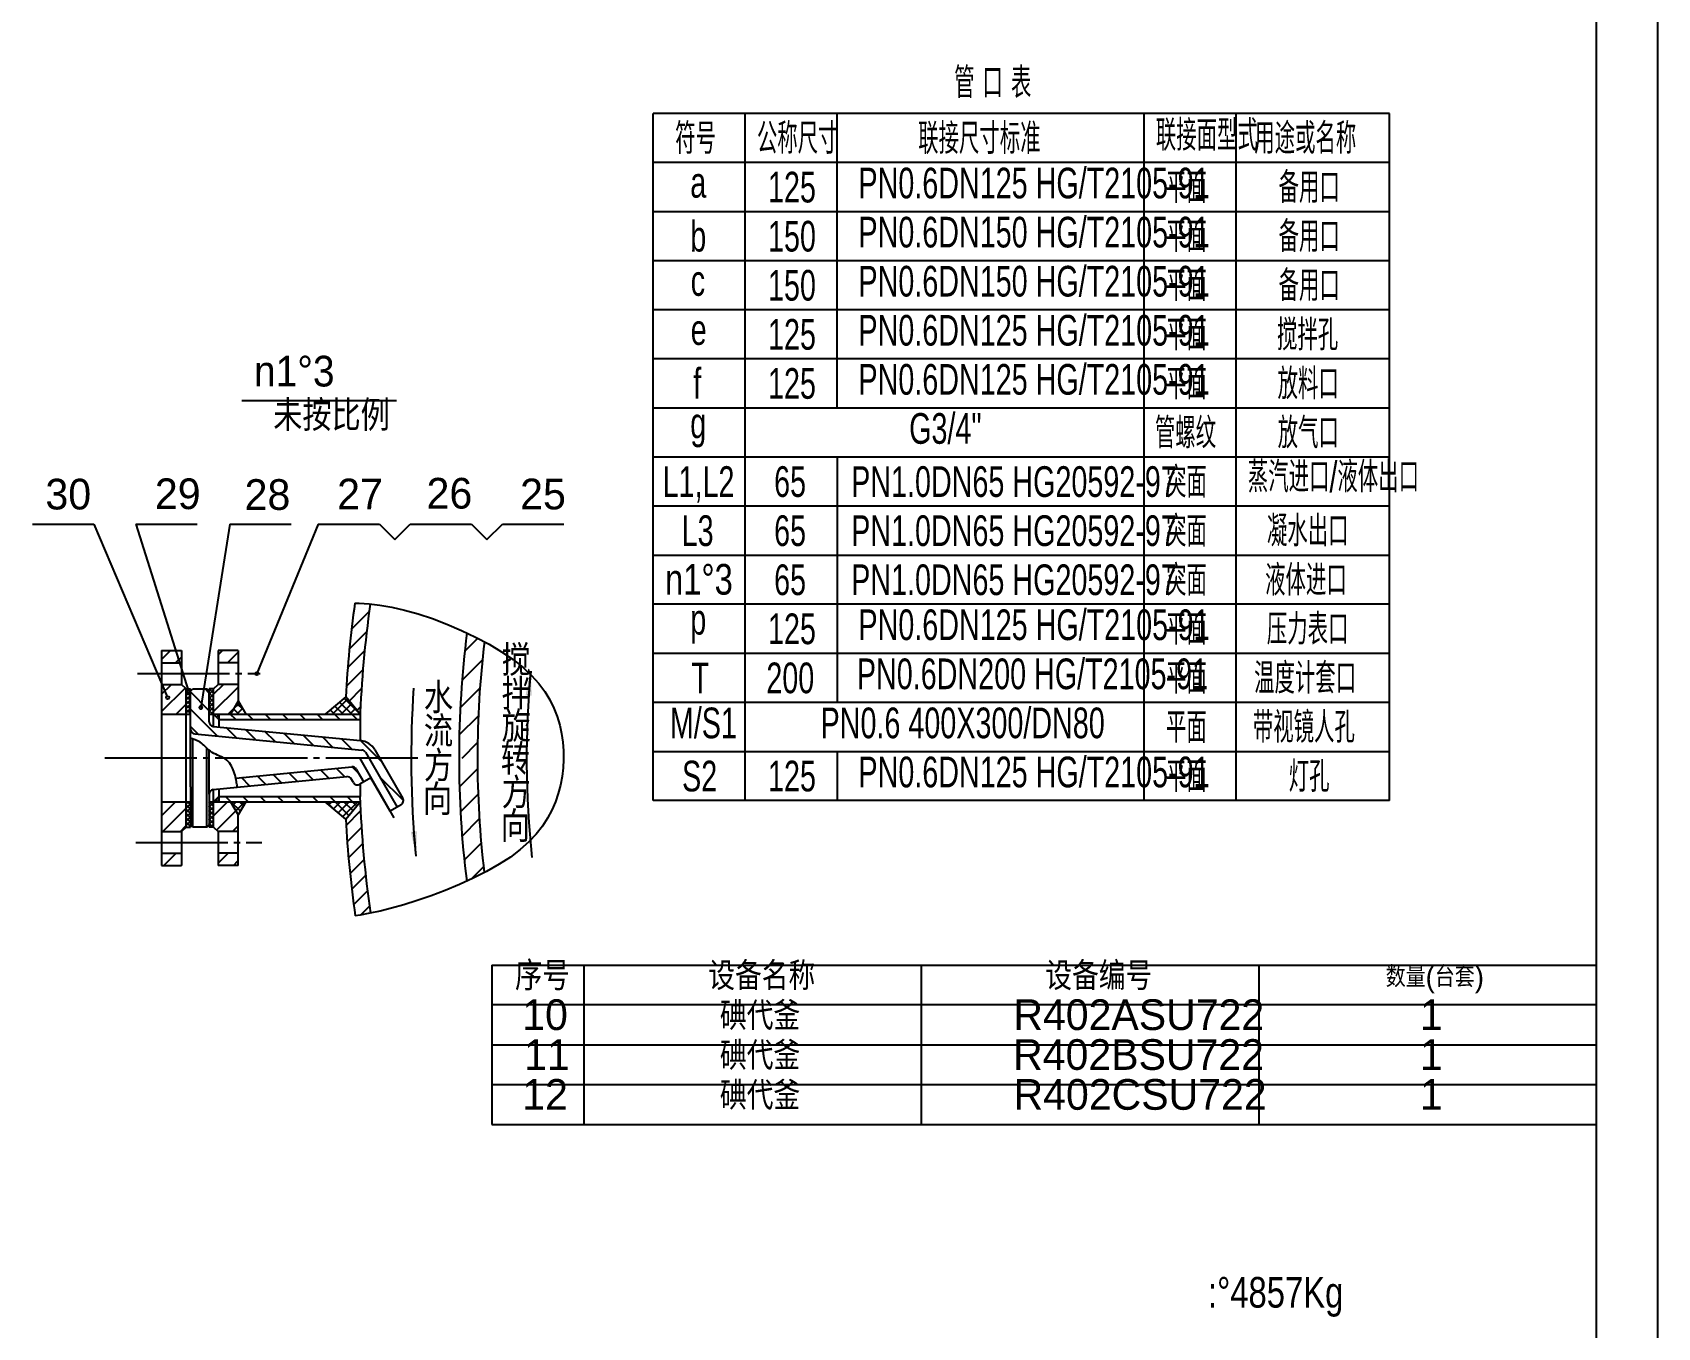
# Model space of a CAD drawing. Extents: x -33 to 561, y -220 to 621.
# Drawn here: x 296.4 to 561.2, y 102.6 to 313.7 of the extents above; entities that cross this region are included whole.
import ezdxf

# ---------------------------------------------------------------- set-up
doc = ezdxf.new("R2010")
doc.units = 0
doc.linetypes.add('DASHDOT', pattern=[18, 15, -1, 1, -1])
doc.layers.get('0').update_dxf_attribs({"linetype": 'CONTINUOUS'})
for name, color, linetype in [('1', 7, 'CONTINUOUS'), ('2', 94, 'DASHDOT'), ('5', 214, 'CONTINUOUS'), ('85', 7, 'CONTINUOUS')]:
    doc.layers.add(name, color=color, linetype=linetype)
doc.styles.add('STYLE1', font='cadt_en.shx', dxfattribs={"width": 0.799282, "bigfont": 'cadt_hz.shx'})
doc.styles.add('STYLE21', font='cadt_en.shx', dxfattribs={"width": 0.94961, "bigfont": 'cadt_hz.shx'})

# ---------------------------------------------------------------- blocks, each defined once
blk = doc.blocks.new('*U142')
at = {"layer": '1'}
for p, q in [((322.16, 198.59), (322.14, 198.6)), ((322.15, 198.6), (322.14, 198.6)), ((322.18, 198.59), (322.16, 198.59)), ((322.22, 198.57), (322.18, 198.59)), ((322.27, 198.56), (322.22, 198.57)), ((322.35, 198.53), (322.27, 198.56)), ((322.45, 198.5), (322.35, 198.53)), ((322.58, 198.46), (322.45, 198.5)), ((322.73, 198.41), (322.58, 198.46)), ((322.9, 198.35), (322.73, 198.41)), ((323.09, 198.27), (322.9, 198.35)), ((323.29, 198.18), (323.09, 198.27)), ((323.49, 198.07), (323.29, 198.18)), ((323.7, 197.95), (323.49, 198.07)), ((323.9, 197.8), (323.7, 197.95)), ((324.1, 197.64), (323.9, 197.8)), ((324.3, 197.46), (324.1, 197.64)), ((324.5, 197.26), (324.3, 197.46)), ((324.71, 197.06), (324.5, 197.26)), ((324.92, 196.86), (324.71, 197.06)), ((325.14, 196.67), (324.92, 196.86)), ((325.39, 196.48), (325.14, 196.67)), ((325.65, 196.3), (325.39, 196.48)), ((325.93, 196.14), (325.65, 196.3)), ((326.23, 195.99), (325.93, 196.14)), ((326.54, 195.85), (326.23, 195.99)), ((326.86, 195.71), (326.54, 195.85)), ((327.17, 195.56), (326.86, 195.71)), ((327.47, 195.41), (327.17, 195.56)), ((327.76, 195.24), (327.47, 195.41)), ((328.03, 195.04), (327.76, 195.24)), ((328.26, 194.83), (328.03, 195.04)), ((328.47, 194.58), (328.26, 194.83)), ((328.66, 194.32), (328.47, 194.58)), ((328.82, 194.05), (328.66, 194.32)), ((328.96, 193.76), (328.82, 194.05)), ((329.09, 193.47), (328.96, 193.76)), ((329.2, 193.17), (329.09, 193.47)), ((329.29, 192.88), (329.2, 193.17)), ((329.38, 192.58), (329.29, 192.88)), ((329.45, 192.3), (329.38, 192.58)), ((329.51, 192.03), (329.45, 192.3)), ((329.57, 191.78), (329.51, 192.03)), ((329.62, 191.54), (329.57, 191.78)), ((329.65, 191.33), (329.62, 191.54)), ((329.69, 191.14), (329.65, 191.33)), ((329.71, 190.99), (329.69, 191.14)), ((329.73, 190.87), (329.71, 190.99)), ((329.75, 190.78), (329.73, 190.87)), ((329.76, 190.71), (329.75, 190.78)), ((329.77, 190.67), (329.76, 190.71)), ((329.77, 190.64), (329.77, 190.67)), ((329.77, 190.63), (329.77, 190.64)), ((329.77, 190.62), (329.77, 190.63)), ((329.77, 190.62), (329.77, 190.62, 1))]:
    blk.add_line(p, q, dxfattribs=at)
blk = doc.blocks.new('*U143')
at = {"layer": '5'}
for p, q in [((345.25, 202.52), (347.72, 204.98)), ((348.41, 202.52), (346.42, 204.51)), ((346.66, 202.52), (348.36, 204.22)), ((349.58, 202.76), (347.19, 205.15)), ((344.17, 202.52), (344.12, 202.57, 1)), ((345.58, 202.52), (344.88, 203.22)), ((347, 202.52), (345.65, 203.86)), ((348.08, 202.52), (349.01, 203.45)), ((349.49, 202.52), (349.65, 202.68))]:
    blk.add_line(p, q, dxfattribs=at)
blk = doc.blocks.new('*U144')
at = {"layer": '5'}
for p, q in [((345.44, 187.1), (344.28, 188.27, 1)), ((344.64, 187.77), (345.14, 188.27)), ((345.41, 187.13), (346.56, 188.27)), ((347.92, 186.04), (345.69, 188.27)), ((346.18, 186.48), (347.97, 188.27)), ((346.95, 185.83), (349.38, 188.27)), ((348.56, 186.81), (347.1, 188.27)), ((349.21, 187.58), (348.52, 188.27))]:
    blk.add_line(p, q, dxfattribs=at)
blk = doc.blocks.new('*U145')
at = {"layer": '5'}
for p, q in [((329.14, 203.38), (330.09, 204.33)), ((330.74, 203.22), (329.67, 204.29)), ((330.03, 202.52), (329.15, 203.39, 1)), ((329.69, 202.52), (330.61, 203.44)), ((331.11, 202.52), (331.13, 202.54))]:
    blk.add_line(p, q, dxfattribs=at)
blk = doc.blocks.new('*U146')
at = {"layer": '5'}
for p, q in [((330.26, 186.73), (328.72, 188.27, 1)), ((328.99, 187.67), (329.58, 188.27)), ((329.51, 186.77), (331, 188.27)), ((330.77, 187.63), (330.13, 188.27))]:
    blk.add_line(p, q, dxfattribs=at)
blk = doc.blocks.new('*U147')
at = {"layer": '5'}
for p, q in [((326.03, 202.39), (326.16, 202.52)), ((326.38, 202.03), (326.77, 202.42)), ((326.77, 202.24), (326.49, 202.52, 1)), ((326.73, 201.68), (326.77, 201.71))]:
    blk.add_line(p, q, dxfattribs=at)
blk = doc.blocks.new('*U148')
at = {"layer": '5'}
for p, q in [((326.05, 188.27), (326.77, 188.99)), ((326.6, 188.27), (326.25, 188.62, 1)), ((326.77, 188.8), (326.6, 188.97)), ((326.76, 188.27), (326.77, 188.28))]:
    blk.add_line(p, q, dxfattribs=at)
blk = doc.blocks.new('*U149')
at = {"layer": '5'}
for p, q in [((321.39, 206.24), (321.8, 206.64)), ((322.14, 206.16), (321.66, 206.64)), ((321.39, 205.53), (322.14, 206.28)), ((322.14, 205.45), (321.39, 206.2)), ((321.39, 204.82), (322.14, 205.57)), ((322.14, 204.74), (321.39, 205.49)), ((321.39, 204.12), (322.14, 204.87)), ((322.14, 204.04), (321.39, 204.79)), ((321.39, 203.41), (322.14, 204.16)), ((322.14, 203.33), (321.39, 204.08)), ((321.39, 202.7), (322.14, 203.45)), ((322.14, 202.62), (321.39, 203.37)), ((321.54, 202.52), (321.39, 202.66, 1)), ((321.91, 202.52), (322.14, 202.75))]:
    blk.add_line(p, q, dxfattribs=at)
blk = doc.blocks.new('*U150')
at = {"layer": '5'}
for p, q in [((325.14, 206.45), (325.33, 206.64)), ((325.89, 205.94), (325.19, 206.64)), ((325.14, 205.75), (325.89, 206.5)), ((325.89, 205.24), (325.14, 205.99)), ((325.14, 205.04), (325.89, 205.79)), ((325.89, 204.53), (325.14, 205.28)), ((325.14, 204.33), (325.89, 205.08)), ((325.89, 203.82), (325.14, 204.57)), ((325.14, 203.63), (325.89, 204.38)), ((325.89, 203.11), (325.14, 203.86)), ((325.14, 202.92), (325.89, 203.67)), ((325.78, 202.52), (325.14, 203.16, 1)), ((325.45, 202.52), (325.89, 202.96))]:
    blk.add_line(p, q, dxfattribs=at)
blk = doc.blocks.new('*U151')
at = {"layer": '5'}
for p, q in [((321.39, 187.85), (321.81, 188.27)), ((322.14, 187.77), (321.65, 188.27)), ((321.39, 187.15), (322.14, 187.9)), ((322.14, 187.06), (321.39, 187.81)), ((321.39, 186.44), (322.14, 187.19)), ((322.14, 186.36), (321.39, 187.11)), ((321.39, 185.73), (322.14, 186.48)), ((322.14, 185.65), (321.39, 186.4)), ((321.39, 185.03), (322.14, 185.78)), ((322.14, 184.94), (321.39, 185.69)), ((321.39, 184.32), (322.14, 185.07)), ((322.14, 184.24), (321.39, 184.99)), ((321.53, 184.14), (321.39, 184.28, 1)), ((321.92, 184.14), (322.14, 184.36))]:
    blk.add_line(p, q, dxfattribs=at)
blk = doc.blocks.new('*U152')
at = {"layer": '5'}
for p, q in [((325.14, 188.07), (325.34, 188.27)), ((325.14, 187.36), (325.89, 188.11)), ((325.89, 187.56), (325.18, 188.27)), ((325.89, 188.26), (325.89, 188.27)), ((325.89, 186.85), (325.14, 187.6)), ((325.14, 186.65), (325.89, 187.4)), ((325.89, 186.14), (325.14, 186.89)), ((325.14, 185.95), (325.89, 186.7)), ((325.89, 185.44), (325.14, 186.19)), ((325.14, 185.24), (325.89, 185.99)), ((325.89, 184.73), (325.14, 185.48)), ((325.14, 184.53), (325.89, 185.28)), ((325.77, 184.14), (325.14, 184.77, 1)), ((325.46, 184.14), (325.89, 184.58))]:
    blk.add_line(p, q, dxfattribs=at)
blk = doc.blocks.new('*U153')
at = {"layer": '5'}
for p, q in [((326.64, 212.2), (327.34, 212.89, 1)), ((328.17, 210.89), (329.89, 212.62))]:
    blk.add_line(p, q, dxfattribs=at)
blk = doc.blocks.new('*U154')
at = {"layer": '5'}
for p, q in [((325.89, 205.79), (327.5, 207.39, 1)), ((325.89, 202.96), (329.89, 206.96)), ((328.28, 202.52), (329.14, 203.38))]:
    blk.add_line(p, q, dxfattribs=at)
blk = doc.blocks.new('*U155')
at = {"layer": '5'}
for p, q in [((325.89, 185.99), (328.17, 188.27, 1)), ((326.38, 183.65), (329.51, 186.77)), ((328.95, 183.39), (329.89, 184.33))]:
    blk.add_line(p, q, dxfattribs=at)
blk = doc.blocks.new('*U156')
at = {"layer": '5'}
for p, q in [((326.64, 178.26), (328.28, 179.89, 1)), ((329.11, 177.89), (329.89, 178.68))]:
    blk.add_line(p, q, dxfattribs=at)
blk = doc.blocks.new('*U157')
at = {"layer": '5'}
for p, q in [((366.83, 212.78), (368.95, 214.91)), ((366.39, 208.1), (369.7, 211.41, 1)), ((366.1, 203.57), (369.3, 206.77)), ((365.94, 199.16), (369.04, 202.27)), ((366.41, 195.39), (368.91, 197.9)), ((365.96, 190.7), (368.9, 193.64)), ((366.13, 186.63), (369, 189.5)), ((366.39, 182.65), (369.2, 185.46)), ((366.75, 178.76), (369.5, 181.51)), ((367.89, 175.66), (369.88, 177.65))]:
    blk.add_line(p, q, dxfattribs=at)
blk = doc.blocks.new('*U158')
at = {"layer": '5'}
for p, q in [((329.49, 201.64), (328.61, 202.52)), ((332.31, 201.64), (331.44, 202.52)), ((335.14, 201.64), (334.27, 202.52)), ((337.97, 201.64), (337.1, 202.52)), ((340.8, 201.64), (339.92, 202.52)), ((343.63, 201.64), (342.75, 202.52)), ((346.46, 201.64), (345.58, 202.52)), ((349.29, 201.64), (348.41, 202.52, 1))]:
    blk.add_line(p, q, dxfattribs=at)
blk = doc.blocks.new('*U159')
at = {"layer": '5'}
for p, q in [((325.14, 205.99), (324.49, 206.64)), ((325.14, 203.16), (322.14, 206.16)), ((326.5, 198.97), (322.14, 203.33)), ((323.37, 199.27), (322.14, 200.5)), ((329.63, 198.67), (327.96, 200.34)), ((332.76, 198.36), (331.1, 200.03)), ((335.9, 198.06), (334.23, 199.73)), ((339.03, 197.76), (337.36, 199.43)), ((342.16, 197.45), (340.49, 199.12)), ((345.29, 197.15), (343.62, 198.82)), ((348.42, 196.85), (346.75, 198.52)), ((352.71, 195.39), (349.89, 198.21, 1))]:
    blk.add_line(p, q, dxfattribs=at)
blk = doc.blocks.new('*U160')
at = {"layer": '5'}
for p, q in [((344.71, 192.07), (343.34, 193.44)), ((347.29, 192.32), (345.92, 193.69)), ((349.53, 192.91), (348.5, 193.94, 1)), ((331.82, 190.82), (330.45, 192.2)), ((334.4, 191.07), (333.03, 192.45)), ((336.98, 191.32), (335.6, 192.7)), ((339.56, 191.57), (338.18, 192.95)), ((342.14, 191.82), (340.76, 193.2))]:
    blk.add_line(p, q, dxfattribs=at)
blk = doc.blocks.new('*U161')
at = {"layer": '5'}
for p, q in [((353.21, 194.89), (352.71, 195.39, 1)), ((356.83, 188.44), (352.98, 192.29))]:
    blk.add_line(p, q, dxfattribs=at)
blk = doc.blocks.new('*U162')
for p, q in [((348.36, 216.38), (351.24, 219.26, 1)), ((348.02, 213.21), (350.84, 216.03)), ((347.74, 210.1), (350.5, 212.86)), ((347.52, 207.05), (350.22, 209.75)), ((347.97, 204.68), (350, 206.71)), ((349.26, 203.14), (349.84, 203.71)), ((347.48, 184.38), (349.85, 186.76)), ((347.66, 181.74), (350, 184.08)), ((347.88, 179.12), (350.19, 181.44)), ((348.13, 176.55), (350.41, 178.83)), ((348.41, 174), (350.67, 176.26)), ((348.73, 171.49), (350.96, 173.72)), ((349.87, 169.8), (351.29, 171.22))]:
    blk.add_line(p, q)
blk = doc.blocks.new('*U163')
at = {"layer": '5'}
for p, q in [((317.39, 211.43), (318.85, 212.89, 1)), ((319.68, 210.89), (320.64, 211.85))]:
    blk.add_line(p, q, dxfattribs=at)
blk = doc.blocks.new('*U164')
at = {"layer": '5'}
for p, q in [((317.39, 205.77), (319.01, 207.39, 1)), ((317.39, 202.95), (321.24, 206.79)), ((319.79, 202.52), (321.39, 204.12))]:
    blk.add_line(p, q, dxfattribs=at)
blk = doc.blocks.new('*U165')
at = {"layer": '5'}
for p, q in [((317.39, 185.98), (319.69, 188.27, 1)), ((317.64, 183.39), (321.39, 187.15)), ((320.47, 183.39), (321.39, 184.32))]:
    blk.add_line(p, q, dxfattribs=at)
blk = doc.blocks.new('*U166')
at = {"layer": '5'}
for p, q in [((317.8, 177.89), (319.8, 179.89, 1)), ((320.62, 177.89), (320.64, 177.91))]:
    blk.add_line(p, q, dxfattribs=at)
blk = doc.blocks.new('*U167')
for p, q in [((348.91, 220.62), (349.62, 220.61)), ((349.62, 220.61), (351.23, 220.5, 1)), ((351.23, 220.5), (353.01, 220.29)), ((353.01, 220.29), (354.94, 219.97)), ((354.94, 219.97), (357.03, 219.5)), ((357.03, 219.5), (359.24, 218.88)), ((359.24, 218.88), (361.56, 218.11)), ((361.56, 218.11), (363.92, 217.21)), ((363.92, 217.21), (366.28, 216.2)), ((366.28, 216.2), (368.58, 215.11)), ((368.58, 215.11), (370.78, 213.94)), ((370.78, 213.94), (372.84, 212.71)), ((372.84, 212.71), (374.7, 211.45)), ((374.7, 211.45), (376.32, 210.16)), ((376.32, 210.16), (377.71, 208.86)), ((377.71, 208.86), (378.9, 207.54)), ((378.9, 207.54), (379.89, 206.21)), ((379.89, 206.21), (380.71, 204.86)), ((380.71, 204.86), (381.37, 203.5)), ((381.37, 203.5), (381.9, 202.13)), ((381.9, 202.13), (382.31, 200.75)), ((382.31, 200.75), (382.61, 199.36)), ((382.61, 199.36), (382.82, 197.97)), ((382.82, 197.97), (382.93, 196.57)), ((382.93, 196.57), (382.94, 195.16)), ((382.86, 193.77), (382.68, 192.37)), ((382.94, 195.16), (382.86, 193.77)), ((382.41, 190.98), (382.05, 189.61)), ((382.68, 192.37), (382.41, 190.98)), ((381.59, 188.25), (381.02, 186.9)), ((382.05, 189.61), (381.59, 188.25)), ((380.32, 185.57), (379.48, 184.26)), ((381.02, 186.9), (380.32, 185.57)), ((378.47, 182.97), (377.28, 181.7)), ((379.48, 184.26), (378.47, 182.97)), ((375.88, 180.46), (374.27, 179.24)), ((377.28, 181.7), (375.88, 180.46)), ((372.43, 178.06), (370.39, 176.91)), ((374.27, 179.24), (372.43, 178.06)), ((368.22, 175.81), (365.95, 174.78)), ((370.39, 176.91), (368.22, 175.81)), ((361.33, 172.93), (359.07, 172.15)), ((363.64, 173.81), (361.33, 172.93)), ((365.95, 174.78), (363.64, 173.81)), ((349.8, 169.79), (348.98, 169.66)), ((351.34, 170.08), (349.8, 169.79)), ((353.04, 170.44), (351.34, 170.08)), ((354.9, 170.91), (353.04, 170.44)), ((356.92, 171.47), (354.9, 170.91)), ((359.07, 172.15), (356.92, 171.47))]:
    blk.add_line(p, q)
blk = doc.blocks.new('*U168')
blk.add_line((358.89, 179.41), (358.54, 183.33))
blk.add_solid([(358.89, 179.41), (358.03, 183.35), (359.03, 183.44)])
blk = doc.blocks.new('*U169')
blk.add_line((377.58, 209.57), (377.23, 205.51))
blk.add_solid([(377.58, 209.57), (377.74, 205.54), (376.74, 205.62)])

msp = doc.modelspace()

# ---------------------------------------------------------------- linework, layer by layer
for p, q in [((561.22989, 620.83141), (561.22989, -220.16859)), ((551.22989, 595.83141), (551.22989, -210.16859)), ((517.55124, 300.45048), (397.55124, 300.45048)), ((397.55124, 188.45048), (397.55124, 300.45048)), ((412.55124, 188.45048), (412.55124, 300.45048, 1)), ((427.55124, 252.45048), (427.55124, 300.45048, 1)), ((477.55124, 188.45048), (477.55124, 300.45048)), ((492.55124, 188.45048), (492.55124, 300.45048)), ((517.55124, 188.45048), (517.55124, 300.45048)), ((517.55124, 292.45048), (397.55124, 292.45048)), ((397.55124, 284.45048), (517.55124, 284.45048, 1)), ((517.55124, 276.45048), (397.55124, 276.45048, 1)), ((517.55124, 268.45048), (397.55124, 268.45048, 1)), ((517.55124, 260.45048), (397.55124, 260.45048)), ((330.4957, 253.67528), (355.71873, 253.67528)), ((397.55124, 252.45048), (517.55124, 252.45048, 1)), ((517.55124, 244.45048), (397.55124, 244.45048)), ((517.55124, 244.45048), (397.55124, 244.45048)), ((427.55124, 244.45048), (427.55124, 204.45048)), ((517.55124, 236.45048), (397.55124, 236.45048)), ((306.37351, 233.50747), (318.39923, 205.22791)), ((328.52229, 233.50747), (323.81479, 203.6233)), ((397.55124, 228.45048), (517.55124, 228.45048)), ((517.55124, 220.45048), (397.55124, 220.45048, 1)), ((517.55124, 212.45048), (397.55124, 212.45048)), ((517.55124, 204.45048), (397.55124, 204.45048)), ((397.55124, 196.45048), (517.55124, 196.45048, 1)), ((427.55124, 196.45048), (427.55124, 188.45048)), ((517.55124, 188.45048), (397.55124, 188.45048)), ((371.22989, 161.63921), (551.22989, 161.63921, 1)), ((386.22989, 161.63921), (386.22989, 135.63921)), ((441.22989, 161.63921), (441.22989, 135.63921)), ((496.22989, 161.63921), (496.22989, 135.63921)), ((551.22989, 155.13921), (371.22989, 155.13921, 1)), ((371.22989, 148.63921), (551.22989, 148.63921)), ((551.22989, 142.13921), (371.22989, 142.13921)), ((371.22989, 135.63921), (551.22989, 135.63921))]:
    msp.add_line(p, q)
at = {"layer": '1'}
for p, q in [((296.37351, 233.50747), (306.37351, 233.50747)), ((313.19377, 233.50747), (323.19377, 233.50747)), ((328.52229, 233.50747), (338.52229, 233.50747, 6.28319)), ((342.95112, 233.50747), (352.95112, 233.50747)), ((357.95112, 233.50747), (367.95112, 233.50747)), ((372.95112, 233.50747), (382.95112, 233.50747)), ((317.39361, 212.89242), (317.39361, 177.89242)), ((317.39361, 212.89242), (320.64361, 212.89242)), ((320.64361, 212.89242), (320.64361, 207.39242)), ((329.89361, 212.89242), (326.64361, 212.89242)), ((326.64361, 212.89242), (326.64361, 207.39242)), ((329.89361, 212.89242), (329.89361, 204.68248)), ((317.39361, 210.89242), (320.64361, 210.89242)), ((329.89361, 210.89242), (326.64361, 210.89242)), ((317.39361, 207.39242), (320.64361, 207.39242)), ((321.39361, 206.64242), (320.64361, 207.39242)), ((321.39361, 184.14242), (321.39361, 206.64242)), ((321.39361, 206.64242), (322.14361, 206.64242)), ((322.14361, 206.26742), (322.51861, 206.64242)), ((322.14361, 200.07331), (322.14361, 206.64242)), ((322.51861, 206.64242), (324.76861, 206.64242)), ((325.14361, 206.26742), (324.76861, 206.64242)), ((325.89361, 206.64242), (325.14361, 206.64242)), ((325.14361, 201.28987), (325.14361, 206.64242)), ((325.89361, 206.64242), (326.64361, 207.39242)), ((325.89361, 200.53636), (325.89361, 206.64242)), ((329.89361, 207.39242), (326.64361, 207.39242)), ((329.89361, 204.68248), (328.64361, 202.51742)), ((329.89361, 204.68248), (331.14361, 202.51742)), ((347.41682, 205.3405), (344.0524, 202.51742)), ((349.78567, 202.51742), (347.41682, 205.3405)), ((317.39361, 202.51742), (322.14361, 202.51742)), ((325.14361, 202.51742), (349.78567, 202.51742)), ((325.89361, 202.51742), (326.76861, 201.64242)), ((326.76861, 202.51742), (326.76861, 200.45165)), ((326.76861, 201.64242), (349.75291, 201.64242)), ((349.75291, 201.64242), (349.75291, 198.22635)), ((322.14361, 190.71152), (322.14361, 200.07331, 6.28319)), ((322.82133, 199.3268), (350.0773, 196.68793)), ((325.82133, 200.54336), (349.83763, 198.21815)), ((322.51861, 184.14242), (322.51861, 198.47975)), ((324.76861, 184.14242), (324.76861, 197.00558)), ((325.14361, 189.49497), (325.14361, 196.66726, 6.28319)), ((350.65455, 196.31642), (355.80192, 187.40091, 6.28319)), ((352.1466, 196.73211), (356.72596, 188.80043, 1)), ((329.49582, 192.10425), (348.43183, 193.9376)), ((349.15363, 193.56609), (350.3603, 191.47607)), ((322.14361, 190.71152), (322.14361, 184.14242)), ((325.82133, 190.24147), (347.61549, 192.35155)), ((348.68626, 191.37559), (348.33728, 191.98004)), ((351.51861, 192.14482), (349.71078, 191.10107)), ((349.75291, 191.1254), (349.75291, 189.14242)), ((354.64361, 186.73216), (351.51861, 192.14482)), ((317.39361, 188.26742), (322.14361, 188.26742)), ((325.14361, 189.49497), (325.14361, 184.14242)), ((325.14361, 188.26742), (349.78567, 188.26742)), ((325.89361, 184.14242), (325.89361, 190.24847)), ((325.89361, 188.26742), (326.76861, 189.14242)), ((326.76861, 190.33319), (326.76861, 188.26742)), ((326.76861, 189.14242), (349.75291, 189.14242)), ((328.64361, 188.26742), (329.89361, 186.10235)), ((331.14361, 188.26742), (329.89361, 186.10235)), ((347.41682, 185.44434), (344.0524, 188.26742)), ((347.41682, 185.44434), (349.78567, 188.26742)), ((329.89361, 177.89242), (329.89361, 186.10235)), ((356.45144, 187.77591), (354.64361, 186.73216)), ((317.39361, 183.39242), (320.64361, 183.39242)), ((321.39361, 184.14242), (320.64361, 183.39242, 6.28319)), ((320.64361, 183.39242), (320.64361, 177.89242)), ((321.39361, 184.14242), (322.14361, 184.14242)), ((322.51861, 184.14242), (322.14361, 184.51742)), ((324.76861, 184.14242), (322.51861, 184.14242)), ((324.76861, 184.14242), (325.14361, 184.51742)), ((325.89361, 184.14242), (325.14361, 184.14242)), ((325.89361, 184.14242), (326.64361, 183.39242)), ((329.89361, 183.39242), (326.64361, 183.39242)), ((326.64361, 183.39242), (326.64361, 177.89242)), ((317.39361, 179.89242), (320.64361, 179.89242)), ((317.39361, 177.89242), (320.64361, 177.89242)), ((329.89361, 179.89242), (326.64361, 179.89242)), ((329.89361, 177.89242), (326.64361, 177.89242))]:
    msp.add_line(p, q, dxfattribs=at)
for centre, radius, start, end in [((528.39361, 195.39242), 181.25, 171.9982088, 176.8536845), ((528.39361, 195.39242), 178.75, 171.9324323, 177.9962426), ((528.39361, 195.39242), 162.5, 172.7943657, 187.0956681), ((528.39361, 195.39242), 159.5, 173.1775781, 186.7275325), ((322.89361, 200.07331), 0.75, 180, 264.4699629), ((325.89361, 201.28987), 0.75, 180, 264.4699629), ((349.54852, 195.23211), 3, 30, 84.4699629), ((350.00503, 195.94142), 0.75, 30, 84.4699629), ((348.50411, 193.19109), 0.75, 30, 95.5300371), ((347.68777, 191.60504), 0.75, 30, 95.5300371), ((349.33578, 191.75059), 0.75, 210, 300), ((325.89361, 189.49497), 0.75, 95.5300371, 180), ((528.39361, 195.39242), 178.75, 181.9872117, 188.1348431), ((356.07644, 188.42543), 0.75, 300, 390), ((528.39361, 195.39242), 181.25, 183.1463155, 188.1629856)]:
    msp.add_arc(centre, radius, start, end, dxfattribs=at)
at = {"layer": '2'}
for p, q in [((313.48381, 209.14242), (333.46097, 209.14242)), ((308.16984, 195.39242), (360.08496, 195.39242)), ((349.64361, 195.39242), (355.26861, 185.64963)), ((313.19674, 181.64242), (333.74804, 181.64242, 6.28319))]:
    msp.add_line(p, q, dxfattribs=at)
at = {"layer": '5'}
for p, q in [((313.19377, 233.50747), (321.82422, 206.27334)), ((342.95112, 233.50747), (332.92768, 209.14242)), ((352.95112, 233.50747), (355.45112, 231.00747)), ((355.45112, 231.00747), (357.95112, 233.50747)), ((367.95112, 233.50747), (370.45112, 231.00747)), ((370.45112, 231.00747), (372.95112, 233.50747)), ((328.71909, 188.26742), (327.84409, 189.14242)), ((331.54752, 188.26742), (330.67252, 189.14242)), ((334.37595, 188.26742), (333.50095, 189.14242)), ((337.20438, 188.26742), (336.32938, 189.14242)), ((340.0328, 188.26742), (339.1578, 189.14242)), ((342.86123, 188.26742), (341.98623, 189.14242)), ((345.68966, 188.26742), (344.81466, 189.14242)), ((348.51808, 188.26742), (347.64308, 189.14242))]:
    msp.add_line(p, q, dxfattribs=at)
for centre in [(332.92768, 209.14242), (318.39923, 205.22791), (321.82422, 206.27334), (323.81479, 203.6233)]:
    msp.add_circle(centre, 0.25, dxfattribs=at)
for radius, start, end in [(151.48734, 174.6449048, 186.1366881), (170.29466, 176.1742008, 185.2601804)]:
    msp.add_arc((528.39361, 195.39242), radius, start, end, dxfattribs=at)
at = {"layer": '85'}
msp.add_line((371.22989, 161.63921), (371.22989, 135.63921), dxfattribs=at)

# ---------------------------------------------------------------- block references
for name in ['*U167', '*U162', '*U157', '*U163', '*U153', '*U169', '*U164', '*U149', '*U159', '*U150', '*U154', '*U145', '*U143', '*U147', '*U158', '*U142', '*U160', '*U161', '*U165', '*U151', '*U152', '*U155', '*U148', '*U146', '*U144', '*U168', '*U166', '*U156']:
    msp.add_blockref(name, (0, 0))

# ---------------------------------------------------------------- texts
at = {"style": 'STYLE1', "width": 0.7}
for s, p in [('管 口 表', (446.59755, 302.95675)), ('符号', (401.12097, 293.8611)), ('公称尺寸', (414.44033, 293.88063)), ('联接尺寸标准', (440.73112, 293.8611)), ('联接面型式', (479.46633, 294.3946)), ('用途或名称', (495.5112, 293.88063)), ('PN0.6DN125 HG/T2105-91', (430.99547, 286.61088)), ('备用口', (499.47077, 285.88063)), ('a', (403.58098, 286.72923)), ('125', (416.25571, 285.94798)), ('平面', (481.12097, 285.8611)), ('PN0.6DN150 HG/T2105-91', (430.99547, 278.61088)), ('备用口', (499.47077, 277.88063)), ('b', (403.58098, 277.94798)), ('150', (416.25571, 277.94798)), ('平面', (481.12097, 277.8611)), ('PN0.6DN150 HG/T2105-91', (430.99547, 270.61088)), ('c', (403.64934, 270.72923)), ('150', (416.25571, 269.94798)), ('平面', (481.12097, 269.8611)), ('备用口', (499.47077, 269.88063)), ('PN0.6DN125 HG/T2105-91', (430.99547, 262.61088)), ('e', (403.64934, 262.72923)), ('125', (416.25571, 261.94798)), ('平面', (481.12097, 261.8611)), ('搅拌孔', (499.2071, 261.84157)), ('PN0.6DN125 HG/T2105-91', (430.99547, 254.61088)), ('f', (404.0595, 253.94798)), ('125', (416.25571, 253.94798)), ('平面', (481.12097, 253.8611)), ('放料口', (499.30964, 253.8611)), ('G3/4"', (439.25582, 246.61088)), ('g', (403.58098, 247.51048)), ('管螺纹', (479.30964, 245.8611)), ('放气口', (499.32429, 245.8611)), ('蒸汽进口/液体出口', (494.46101, 238.69848)), ('L1,L2', (399.06715, 237.94798)), ('65', (417.24745, 237.94798)), ('PN1.0DN65 HG20592-97', (429.80506, 237.94798)), ('突面', (481.13562, 237.84157)), ('L3', (402.17909, 229.94798)), ('65', (417.24745, 229.94798)), ('PN1.0DN65 HG20592-97', (429.80966, 229.94798)), ('突面', (481.13562, 229.84157)), ('凝水出口', (497.57155, 229.88063)), ('65', (417.24745, 221.94798)), ('PN1.0DN65 HG20592-97', (429.80966, 221.94798)), ('突面', (481.13562, 221.84157)), ('液体进口', (497.27859, 221.8611)), ('PN0.6DN125 HG/T2105-91', (430.99547, 214.61088)), ('p', (403.58098, 215.51048)), ('125', (416.25571, 213.94798)), ('平面', (481.12097, 213.8611)), ('压力表口', (497.55691, 213.8611)), ('T', (403.78606, 205.94798)), ('200', (415.98227, 205.94798)), ('PN0.6DN200 HG/T2105-91', (430.73707, 206.61088)), ('平面', (481.12097, 205.8611)), ('温度计套口', (495.48191, 205.88063)), ('M/S1', (400.25986, 198.61088)), ('PN0.6 400X300/DN80', (424.8251, 198.61088)), ('平面', (481.12097, 197.8611)), ('带视镜人孔', (495.27683, 197.88063)), ('S2', (402.24745, 189.94798)), ('125', (416.25571, 189.94798)), ('PN0.6DN125 HG/T2105-91', (430.99547, 190.61088)), ('平面', (481.12097, 189.8611)), ('灯孔', (501.12097, 189.8611))]:
    msp.add_text(s, height=5, dxfattribs=at).set_placement(p)
at = {"style": 'STYLE1'}
for s, height, p in [('未按比例', 5, (335.6136, 248.70589)), ('序号', 4.696774, (375.01371, 157.52246)), ('设备名称', 4.585827, (406.52138, 157.56085)), ('设备编号', 4.585827, (461.4542, 157.56085)), ('数量(台套)', 3.4125, (516.94841, 158.03204)), ('10', 5, (376.19954, 151.05338)), ('碘代釜', 4.585827, (408.4261, 151.06085)), ('R402ASU722', 5, (456.23938, 151.05338)), ('1', 5, (522.52186, 151.05338)), ('11', 5, (376.50715, 144.55338)), ('碘代釜', 4.585827, (408.4261, 144.56085)), ('R402BSU722', 5, (456.2052, 144.55338)), ('1', 5, (522.52186, 144.55338)), ('12', 5, (376.19954, 138.05338)), ('碘代釜', 4.585827, (408.4261, 138.06085)), ('R402CSU722', 5, (456.27356, 138.05338)), ('1', 5, (522.52186, 138.05338))]:
    msp.add_text(s, height=height, dxfattribs=at).set_placement(p)
at = {"char_height": 5, "attachment_point": 7, "style": 'STYLE1'}
for s, insert in [('n1%%d3', (399.46416, 221.94798)), (':%%d4857Kg', (487.97446, 104.28814))]:
    msp.add_mtext(s, dxfattribs=dict(at, insert=insert))
at = {"layer": '5', "style": 'STYLE1', "width": 1.003}
for s, p in [('29', (316.31617, 235.96414)), ('26', (360.59614, 236.04714)), ('30', (298.47572, 235.90698)), ('28', (330.94266, 235.83714)), ('27', (346.02637, 235.92214)), ('25', (375.84814, 235.92114)), ('搅', (372.84155, 208.78002)), ('水', (360.16303, 202.67554)), ('拌', (372.84155, 203.30164)), ('流', (360.16303, 197.19717)), ('旋', (372.84155, 197.97979)), ('方', (360.16303, 191.56227)), ('转', (372.68503, 192.65794)), ('向', (360.0065, 186.08389)), ('方', (372.84155, 187.17957)), ('向', (372.68503, 181.7012))]:
    msp.add_text(s, height=5, dxfattribs=at).set_placement(p)
at = {"layer": '5', "insert": (332.47399, 255.87927), "char_height": 5, "attachment_point": 7, "style": 'STYLE21'}
msp.add_mtext('n1%%d3', dxfattribs=at)

doc.saveas('drawing.dxf')
